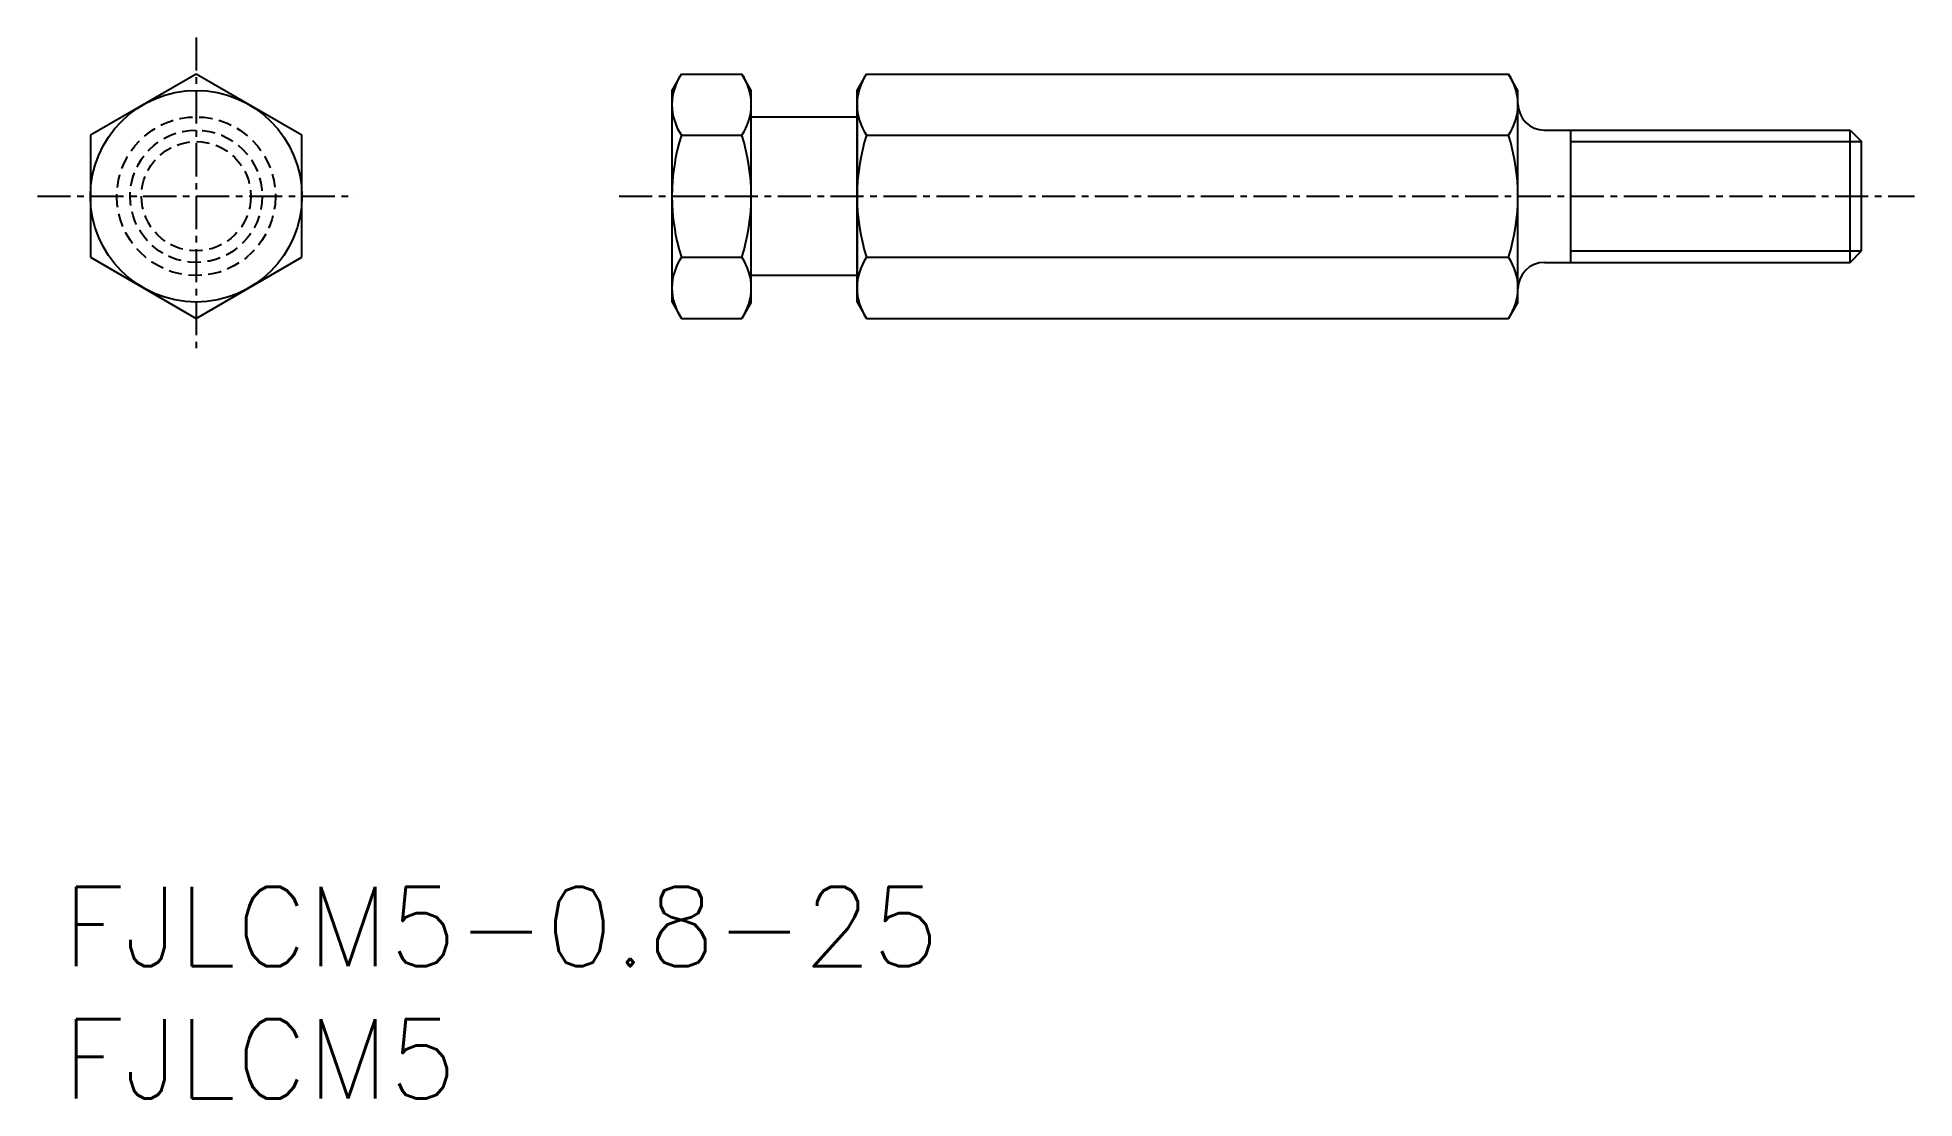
# Model space of a CAD drawing. Extents: x 122.4 to 193.4, y 85.5 to 125.6.
import ezdxf
from ezdxf.enums import TextEntityAlignment as Align

# ---------------------------------------------------------------- set-up
doc = ezdxf.new("R2010")
doc.units = 0
doc.linetypes.add('CENTER', pattern=[2, 1.25, -0.25, 0.25, -0.25])
doc.linetypes.add('DASHED', pattern=[0.75, 0.5, -0.25])
doc.layers.get('0').update_dxf_attribs({"linetype": 'CONTINUOUS'})
doc.layers.add('CENTER', color=1, linetype='CENTER')
doc.styles.get("Standard").update_dxf_attribs({"font": 'txt.shx', "bigfont": 'extfont.shx'})

msp = doc.modelspace()

# ---------------------------------------------------------------- linework, layer by layer
at = {"color": 7, "linetype": 'CONTINUOUS'}
for p, q in [((128.366, 124.186), (124.366, 121.877)), ((132.366, 121.877), (128.366, 124.186)), ((146.366, 123.568), (146.723, 124.186)), ((146.366, 115.568), (146.366, 123.568)), ((146.723, 124.186), (149.008, 124.186)), ((149.366, 123.568), (149.008, 124.186)), ((149.366, 115.568), (149.366, 123.568)), ((149.366, 115.568), (149.366, 123.568)), ((153.366, 123.568), (153.723, 124.186)), ((153.366, 115.568), (153.366, 123.568)), ((153.723, 124.186), (178.008, 124.186)), ((178.366, 123.568), (178.008, 124.186)), ((178.366, 115.568), (178.366, 123.568)), ((178.366, 115.568), (178.366, 123.568)), ((149.366, 122.568), (153.366, 122.568)), ((153.366, 122.568), (153.366, 116.568)), ((124.366, 121.877), (124.366, 117.258)), ((132.366, 117.258), (132.366, 121.877)), ((146.723, 121.877), (149.008, 121.877)), ((153.723, 121.877), (178.008, 121.877)), ((179.366, 122.068), (190.933, 122.068)), ((180.366, 117.068), (180.366, 122.068)), ((190.933, 117.068), (190.933, 122.068)), ((190.933, 122.068), (191.366, 121.635)), ((191.366, 117.501), (191.366, 121.635)), ((124.366, 117.258), (128.366, 114.949)), ((128.366, 114.949), (132.366, 117.258)), ((146.723, 117.258), (149.008, 117.258)), ((153.723, 117.258), (178.008, 117.258)), ((190.933, 117.068), (191.366, 117.501)), ((125.366, 116.681), (125.366, 116.681)), ((153.366, 116.568), (149.366, 116.568)), ((179.366, 117.068), (190.933, 117.068)), ((126.366, 116.103), (126.366, 116.103)), ((146.366, 115.568), (146.723, 114.949)), ((149.366, 115.568), (149.008, 114.949)), ((153.366, 115.568), (153.723, 114.949)), ((178.366, 115.568), (178.008, 114.949)), ((146.723, 114.949), (149.008, 114.949)), ((153.723, 114.949), (178.008, 114.949))]:
    msp.add_line(p, q, dxfattribs=at)
at = {"color": 3, "linetype": 'CONTINUOUS'}
for p, q in [((180.366, 121.635), (191.366, 121.635)), ((180.366, 117.501), (191.366, 117.501))]:
    msp.add_line(p, q, dxfattribs=at)
at = {"color": 7, "linetype": 'CONTINUOUS'}
msp.add_circle((128.366, 119.568), 4, dxfattribs=at)
at = {"color": 3, "linetype": 'DASHED'}
for radius in [3, 2.5, 2.067]:
    msp.add_circle((128.366, 119.568), radius, dxfattribs=at)
at = {"color": 7, "linetype": 'CONTINUOUS'}
for centre, radius, start, end in [((148.41, 123.032), 2.045, 145.61579, 214.38414), ((147.321, 123.032), 2.045, 325.61586, 34.38421), ((155.41, 123.032), 2.045, 145.61579, 214.38414), ((176.321, 123.032), 2.045, 325.61586, 34.38421), ((179.366, 123.068), 1, 180, 270), ((154.008, 119.568), 7.643, 162.41207, 197.5879), ((141.723, 119.568), 7.643, 342.4121, 17.58793), ((161.008, 119.568), 7.643, 162.41207, 197.5879), ((170.723, 119.568), 7.643, 342.4121, 17.58793), ((148.41, 116.103), 2.045, 145.61586, 214.38421), ((147.321, 116.103), 2.045, 325.61579, 34.38414), ((155.41, 116.103), 2.045, 145.61586, 214.38421), ((176.321, 116.103), 2.045, 325.61579, 34.38414), ((179.366, 116.068), 1, 90, 180)]:
    msp.add_arc(centre, radius, start, end, dxfattribs=at)
at = {"layer": 'CENTER', "color": 1, "linetype": 'CENTER'}
for p, q in [((128.366, 125.568), (128.366, 113.568)), ((122.366, 119.568), (134.366, 119.568)), ((144.366, 119.568), (193.366, 119.568))]:
    msp.add_line(p, q, dxfattribs=at)

# ---------------------------------------------------------------- texts
at = {"color": 7, "linetype": 'CONTINUOUS'}
for s, p in [('FJLCM5-0.8-25', (123.315, 91.954)), ('FJLCM5', (123.315, 86.954))]:
    msp.add_text(s, height=3, dxfattribs=at).set_placement(p, align=Align.MIDDLE_LEFT)

doc.saveas('drawing.dxf')
